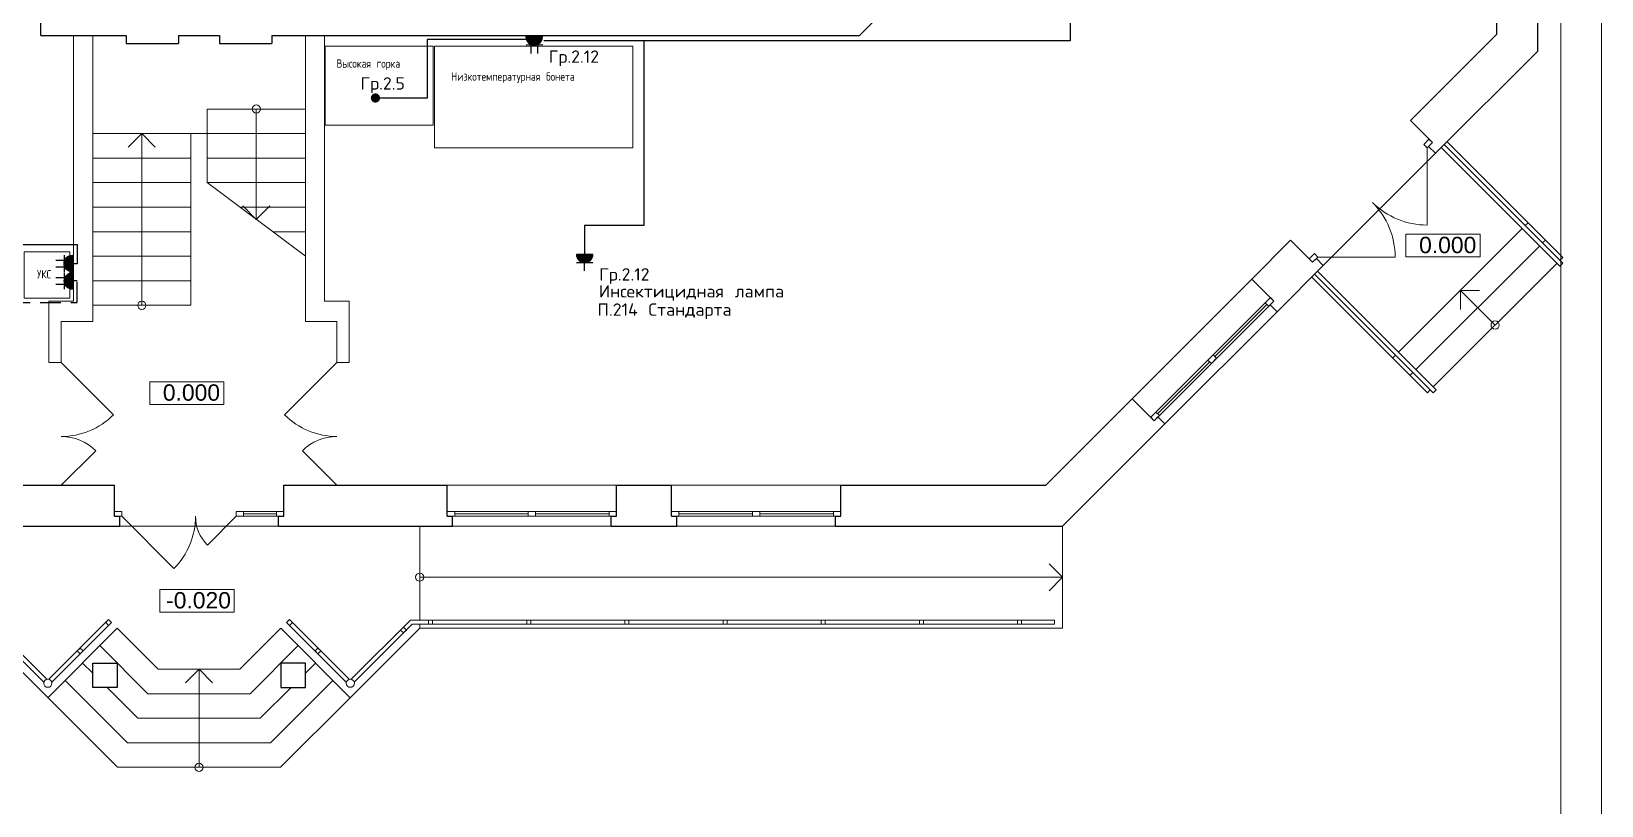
# Model space of a CAD drawing. Header units: metres. Extents: x -1525 to -1043, y -1331 to -1144.
# Drawn here: x -1406.31 to -1387.11, y -1217.65 to -1208.18 of the extents above; entities that cross this region are included whole.
import ezdxf
from ezdxf.enums import TextEntityAlignment as Align

# ---------------------------------------------------------------- set-up
doc = ezdxf.new("R2010")
doc.units = ezdxf.units.M
doc.header["$MEASUREMENT"] = 0
doc.linetypes.add('( Hidden )', pattern=[0.375, 0.25, -0.125])
doc.layers.add('_ЭОМ', color=10, linetype='Continuous', lineweight=30)
doc.layers.add('ЭС', color=5, linetype='Continuous', lineweight=30)
doc.styles.get("Standard").update_dxf_attribs({"font": 'txt.shx', "width": 0.8, "height": 0.0025})
doc.styles.add('Style-Arial', font='arial.ttf')

# ---------------------------------------------------------------- blocks, each defined once
blk = doc.blocks.new('*U5')
at = {"color": 7, "linetype": 'Continuous', "lineweight": 13}
blk.add_line((14.013, 20.002), (14.013, -19.998), dxfattribs=at)
at = {"color": 7, "linetype": 'Continuous', "lineweight": 0, "flags": 128}
blk.add_lwpolyline([(14.513, 20.502), (-14.487, 20.502), (-14.487, -20.498), (14.513, -20.498), (14.513, 20.502)], close=True, dxfattribs=at)
blk = doc.blocks.new('*U15')
at = {"color": 7, "linetype": 'Continuous', "lineweight": 13}
for p, q in [((1.499, 0.014), (0.049, 1.464)), ((1.534, 0.049), (0.085, 1.499)), ((1.534, 0.12), (0.12, 1.534)), ((-0.474, -1.039), (1.039, 0.474)), ((1.075, 0.509), (1.11, 0.544)), ((-0.05, -1.464), (1.464, 0.049)), ((1.499, 0.085), (1.534, 0.12)), ((1.499, 0.014), (1.534, 0.049)), ((-1.534, -0.12), (-0.12, -1.534)), ((-1.499, -0.085), (-0.05, -1.534)), ((-1.464, -0.05), (-0.014, -1.499)), ((-0.544, -1.11), (-0.509, -1.075)), ((-0.12, -1.534), (-0.085, -1.499)), ((-0.05, -1.534), (-0.014, -1.499))]:
    blk.add_line(p, q, dxfattribs=at)
at = {"color": 7, "linetype": 'Continuous', "lineweight": 0}
for p, q in [((-0.262, -1.252), (1.252, 0.262)), ((1.287, 0.297), (1.322, 0.332)), ((0.707, -0.707), (0.283, -0.283)), ((0.516, -0.283), (0.283, -0.283)), ((0.283, -0.516), (0.283, -0.283)), ((-0.332, -1.322), (-0.297, -1.287))]:
    blk.add_line(p, q, dxfattribs=at)
blk.add_circle((0.707, -0.707), 0.0502, dxfattribs=at)
blk = doc.blocks.new('*U16')
at = {"color": 7, "linetype": 'Continuous', "lineweight": 13}
for p, q in [((0.689, 0.647), (0.689, -0.298)), ((-0.647, -0.689), (0.298, -0.689))]:
    blk.add_line(p, q, dxfattribs=at)
at = {"color": 7, "linetype": 'Continuous', "lineweight": 13, "flags": 128}
for points in [[(0.647, 0.689), (0.711, 0.753), (0.753, 0.711), (0.689, 0.647), (0.647, 0.689)], [(-0.753, -0.711), (-0.689, -0.647), (-0.647, -0.689), (-0.711, -0.753), (-0.753, -0.711)]]:
    blk.add_lwpolyline(points, close=True, dxfattribs=at)
at = {"color": 7, "linetype": 'Continuous', "lineweight": 0}
for centre, start, end in [((-0.647, -0.689), 0, 45), ((0.689, 0.647), 225, 270)]:
    blk.add_arc(centre, 0.945, start, end, dxfattribs=at)
blk = doc.blocks.new('*U28')
at = {"true_color": 0xffffff}
h = blk.add_hatch(color=7, dxfattribs=at)
h.dxf.hatch_style = 1
edge = h.paths.add_edge_path()
edge.add_line((-4.1, -22.7), (20.9, -22.7))
edge.add_arc((8.4, -22.7), 12.5, 0, 180)
at = {"color": 0, "lineweight": 30}
for p, q in [((3.3, 2.3), (3.3, -11.3)), ((13.4, 2.3), (13.4, -11.3)), ((-4.1, -10.2), (20.9, -10.2))]:
    blk.add_line(p, q, dxfattribs=at)
blk.add_lwpolyline([(-4.1, -22.7), (20.9, -22.7, 1)], format="xyb", close=True, dxfattribs=at)
blk = doc.blocks.new('*U29')
at = {"true_color": 0xffffff}
h = blk.add_hatch(color=7, dxfattribs=at)
h.dxf.hatch_style = 1
edge = h.paths.add_edge_path()
edge.add_line((-2, 5.3), (-2, -19.7))
edge.add_arc((-2, -7.2), 12.5, 270, 450)
at = {"color": 0, "lineweight": 30}
for p, q in [((10.5, 5.3), (10.5, -19.7)), ((23, -2.1), (9.4, -2.1)), ((23, -12.2), (9.4, -12.2))]:
    blk.add_line(p, q, dxfattribs=at)
blk.add_lwpolyline([(-2, 5.3), (-2, -19.7, 1)], format="xyb", close=True, dxfattribs=at)
blk = doc.blocks.new('*U51')
at = {"true_color": 0xffffff}
h = blk.add_hatch(color=7, dxfattribs=at)
h.dxf.hatch_style = 1
edge = h.paths.add_edge_path()
edge.add_line((-47.4, -6.9), (-22.4, -6.9))
edge.add_arc((-34.9, -6.9), 12.5, 0, 180)
at = {"color": 0, "lineweight": 30}
for p, q in [((-47.4, 5.6), (-22.4, 5.6)), ((-34.9, 18.1), (-34.9, 5.6))]:
    blk.add_line(p, q, dxfattribs=at)
blk.add_lwpolyline([(-47.4, -6.9), (-22.4, -6.9, 1)], format="xyb", close=True, dxfattribs=at)

msp = doc.modelspace()

# ---------------------------------------------------------------- hatches: boundary and pattern name
at = {"layer": 'ЭС', "linetype": 'Continuous', "lineweight": 0}
h = msp.add_hatch(color=256, dxfattribs=at)
h.dxf.hatch_style = 1
h.paths.add_polyline_path([(-1402.15838356, -1208.99781801, 1), (-1402.04444746, -1208.99781801, 1)])

# ---------------------------------------------------------------- linework, layer by layer
at = {"color": 7, "linetype": 'Continuous', "lineweight": 30}
for p, q in [((-1388.39285769, -1208.21788507), (-1388.39285769, -1205.52260369)), ((-1387.89285769, -1208.42499185), (-1387.89285769, -1205.45760369)), ((-1396.18575091, -1208.23260369), (-1393.89285769, -1205.93971047)), ((-1406.19285769, -1208.23260369), (-1406.19285769, -1207.73260369)), ((-1406.19285769, -1208.23260369), (-1405.14785769, -1208.23260369)), ((-1405.14785769, -1208.23260369), (-1405.14785769, -1208.33260369)), ((-1405.14785769, -1208.33260369), (-1404.50785769, -1208.33260369)), ((-1404.50785769, -1208.23260369), (-1404.50785769, -1208.33260369)), ((-1404.50785769, -1208.23260369), (-1404.00785769, -1208.23260369)), ((-1404.00785769, -1208.23260369), (-1404.00785769, -1208.33260369)), ((-1404.00785769, -1208.33260369), (-1403.36785769, -1208.33260369)), ((-1403.36785769, -1208.23260369), (-1403.36785769, -1208.33260369)), ((-1403.36785769, -1208.23260369), (-1396.18575091, -1208.23260369)), ((-1389.44962519, -1209.27465257), (-1388.39285769, -1208.21788507)), ((-1389.14203374, -1209.6741679), (-1387.89285769, -1208.42499185)), ((-1389.18092461, -1209.54335315), (-1389.44962519, -1209.27465257)), ((-1389.22688656, -1209.58931509), (-1389.18092461, -1209.54335315)), ((-1389.14203374, -1209.6741679), (-1389.22688656, -1209.58931509)), ((-1391.38709777, -1211.21212515), (-1390.91333623, -1210.73836361)), ((-1390.64463565, -1211.00706418), (-1390.91333623, -1210.73836361)), ((-1390.64463565, -1211.00706418), (-1390.59867371, -1210.96110224)), ((-1390.5138209, -1211.04595506), (-1390.59867371, -1210.96110224)), ((-1391.1183972, -1211.48082573), (-1391.38709777, -1211.21212515)), ((-1391.07950632, -1211.61164048), (-1390.5138209, -1211.04595506)), ((-1391.16435914, -1211.52678767), (-1391.1183972, -1211.48082573)), ((-1391.07950632, -1211.61164048), (-1391.16435914, -1211.52678767)), ((-1393.90757631, -1213.73260369), (-1392.85080881, -1212.67583619)), ((-1392.58210823, -1212.94453677), (-1392.85080881, -1212.67583619)), ((-1392.58210823, -1212.94453677), (-1392.53614629, -1212.89857482)), ((-1392.45129348, -1212.98342764), (-1392.53614629, -1212.89857482)), ((-1393.70046953, -1214.23260369), (-1392.45129348, -1212.98342764)), ((-1405.29285769, -1214.11260369), (-1405.29285769, -1213.73260369)), ((-1403.22285769, -1214.11260369), (-1403.22285769, -1213.73260369)), ((-1401.22285769, -1214.11260369), (-1401.22285769, -1213.73260369)), ((-1399.15285769, -1214.11260369), (-1399.15285769, -1213.73260369)), ((-1399.15285769, -1213.73260369), (-1398.48285769, -1213.73260369)), ((-1398.48285769, -1214.11260369), (-1398.48285769, -1213.73260369)), ((-1396.41285769, -1214.11260369), (-1396.41285769, -1213.73260369)), ((-1405.29285769, -1214.11260369), (-1405.22785769, -1214.11260369)), ((-1405.22785769, -1214.23260369), (-1405.22785769, -1214.11260369)), ((-1403.28785769, -1214.11260369), (-1403.22285769, -1214.11260369)), ((-1403.28785769, -1214.23260369), (-1403.28785769, -1214.11260369)), ((-1401.22285769, -1214.11260369), (-1401.15785769, -1214.11260369)), ((-1401.15785769, -1214.23260369), (-1401.15785769, -1214.11260369)), ((-1399.21785769, -1214.11260369), (-1399.15285769, -1214.11260369)), ((-1399.21785769, -1214.23260369), (-1399.21785769, -1214.11260369)), ((-1399.21785769, -1214.23260369), (-1398.41785769, -1214.23260369)), ((-1398.48285769, -1214.11260369), (-1398.41785769, -1214.11260369)), ((-1398.41785769, -1214.23260369), (-1398.41785769, -1214.11260369)), ((-1396.47785769, -1214.11260369), (-1396.41285769, -1214.11260369)), ((-1396.47785769, -1214.23260369), (-1396.47785769, -1214.11260369))]:
    msp.add_line(p, q, dxfattribs=at)
at = {"color": 7, "linetype": 'Continuous', "lineweight": 13}
for p, q in [((-1405.79285769, -1211.48260369), (-1405.79285769, -1208.23260369)), ((-1405.55785769, -1211.73260369), (-1405.55785769, -1208.23260369)), ((-1402.95785769, -1211.73260369), (-1402.95785769, -1208.23260369)), ((-1402.72285769, -1208.23260369), (-1402.72285769, -1211.48260369)), ((-1404.15785769, -1210.03260369), (-1404.15785769, -1209.13260369)), ((-1404.15785769, -1209.13260369), (-1402.95785769, -1209.13260369)), ((-1405.55785769, -1209.43260369), (-1404.15785769, -1209.43260369)), ((-1404.35785769, -1211.53260369), (-1404.35785769, -1209.43260369)), ((-1406.09285769, -1212.23260369), (-1406.09285769, -1211.48260369)), ((-1406.09285769, -1211.48260369), (-1405.79285769, -1211.48260369)), ((-1405.55785769, -1211.53260369), (-1404.35785769, -1211.53260369)), ((-1402.72285769, -1211.48260369), (-1402.42285769, -1211.48260369)), ((-1402.42285769, -1211.48260369), (-1402.42285769, -1212.23260369)), ((-1405.94285769, -1212.23260369), (-1405.94285769, -1211.73260369)), ((-1405.94285769, -1211.73260369), (-1405.55785769, -1211.73260369)), ((-1402.95785769, -1211.73260369), (-1402.57285769, -1211.73260369)), ((-1402.57285769, -1212.23260369), (-1402.57285769, -1211.73260369)), ((-1406.09285769, -1212.23260369), (-1405.94285769, -1212.23260369)), ((-1405.94285769, -1212.23260369), (-1405.30365155, -1212.87180983)), ((-1402.57285769, -1212.23260369), (-1403.21206383, -1212.87180983)), ((-1402.42285769, -1212.23260369), (-1402.57285769, -1212.23260369)), ((-1405.94285769, -1213.73260369), (-1405.52140365, -1213.31114966)), ((-1402.57285769, -1213.73260369), (-1402.99431172, -1213.31114966)), ((-1405.20285769, -1214.11260369), (-1404.56517959, -1214.75028179)), ((-1403.80285769, -1214.11260369), (-1404.15512909, -1214.46487509)), ((-1401.56080141, -1215.38260369), (-1401.56080141, -1214.23260369)), ((-1393.70046953, -1214.23260369), (-1393.70046953, -1215.48260369)), ((-1406.98785769, -1215.23752793), (-1406.11932678, -1216.10605884)), ((-1407.03785769, -1215.25823861), (-1406.15468212, -1216.14141418)), ((-1405.3639237, -1215.37653768), (-1406.09344487, -1216.10605884)), ((-1405.32856837, -1215.41189301), (-1406.05808953, -1216.14141418)), ((-1403.18714701, -1215.41189301), (-1402.45762584, -1216.14141418)), ((-1403.15179167, -1215.37653768), (-1402.4222705, -1216.10605884)), ((-1401.67293345, -1215.38260369), (-1402.3963886, -1216.10605884)), ((-1401.65222277, -1215.43260369), (-1402.36103326, -1216.14141418)), ((-1401.67293345, -1215.38260369), (-1393.80046953, -1215.38260369)), ((-1401.65222277, -1215.43260369), (-1393.80046953, -1215.43260369)), ((-1401.56080141, -1215.48260369), (-1401.56080141, -1215.43260369)), ((-1393.80046953, -1215.38260369), (-1393.80046953, -1215.43260369)), ((-1406.95491396, -1215.48260369), (-1405.25491396, -1217.18260369)), ((-1405.25785769, -1215.48260369), (-1406.10638582, -1216.33113183)), ((-1405.25785769, -1215.48260369), (-1404.75785769, -1215.98260369)), ((-1403.25785769, -1215.48260369), (-1403.75785769, -1215.98260369)), ((-1403.25785769, -1215.48260369), (-1402.40932955, -1216.33113183)), ((-1401.56080141, -1215.48260369), (-1402.40932955, -1216.33113183)), ((-1401.56080141, -1215.48260369), (-1393.70046953, -1215.48260369)), ((-1404.75785769, -1215.98260369), (-1403.75785769, -1215.98260369)), ((-1402.40932955, -1216.33113183), (-1403.26080141, -1217.18260369)), ((-1405.25491396, -1217.18260369), (-1403.26080141, -1217.18260369))]:
    msp.add_line(p, q, dxfattribs=at)
at = {"color": 7, "linetype": 'Continuous', "lineweight": 0}
for p, q in [((-1403.55785769, -1209.13260369), (-1403.55785769, -1210.48260369)), ((-1405.12273699, -1209.59748299), (-1404.95785769, -1209.43260369)), ((-1404.95785769, -1211.53260369), (-1404.95785769, -1209.43260369)), ((-1404.79297839, -1209.59748299), (-1404.95785769, -1209.43260369)), ((-1404.15785769, -1209.43260369), (-1402.95785769, -1209.43260369)), ((-1389.14203374, -1209.6741679), (-1390.5138209, -1211.04595506)), ((-1405.55785769, -1209.73260369), (-1404.35785769, -1209.73260369)), ((-1404.15785769, -1209.73260369), (-1402.95785769, -1209.73260369)), ((-1405.55785769, -1210.03260369), (-1404.35785769, -1210.03260369)), ((-1404.15785769, -1210.03260369), (-1402.95785769, -1210.03260369)), ((-1404.15785769, -1210.03260369), (-1402.95785769, -1210.93260369)), ((-1405.55785769, -1210.33260369), (-1404.35785769, -1210.33260369)), ((-1403.75785769, -1210.33260369), (-1402.95785769, -1210.33260369)), ((-1403.72273699, -1210.31772439), (-1403.55785769, -1210.48260369)), ((-1403.39297839, -1210.31772439), (-1403.55785769, -1210.48260369)), ((-1405.55785769, -1210.63260369), (-1404.35785769, -1210.63260369)), ((-1403.35785769, -1210.63260369), (-1402.95785769, -1210.63260369)), ((-1405.55785769, -1210.93260369), (-1404.35785769, -1210.93260369)), ((-1392.85080881, -1212.67583619), (-1391.38709777, -1211.21212515)), ((-1405.55785769, -1211.23260369), (-1404.35785769, -1211.23260369)), ((-1392.56089503, -1212.83847075), (-1391.22446321, -1211.50203893)), ((-1391.18203681, -1211.54446534), (-1392.51846862, -1212.88089715)), ((-1391.83964611, -1212.15964824), (-1391.20325001, -1211.52325213)), ((-1391.07950632, -1211.61164048), (-1392.45129348, -1212.98342764)), ((-1392.53968183, -1212.85968395), (-1391.90328572, -1212.22328785)), ((-1401.22285769, -1213.73260369), (-1399.15285769, -1213.73260369)), ((-1398.48285769, -1213.73260369), (-1396.41285769, -1213.73260369)), ((-1403.71285769, -1214.05260369), (-1403.31285769, -1214.05260369)), ((-1403.31285769, -1214.08260369), (-1403.71285769, -1214.08260369)), ((-1401.13285769, -1214.05260369), (-1399.24285769, -1214.05260369)), ((-1401.13285769, -1214.08260369), (-1400.23285769, -1214.08260369)), ((-1400.14285769, -1214.08260369), (-1399.24285769, -1214.08260369)), ((-1398.39285769, -1214.05260369), (-1396.50285769, -1214.05260369)), ((-1398.39285769, -1214.08260369), (-1397.49285769, -1214.08260369)), ((-1397.40285769, -1214.08260369), (-1396.50285769, -1214.08260369)), ((-1405.22785769, -1214.23260369), (-1403.28785769, -1214.23260369)), ((-1403.71285769, -1214.11260369), (-1403.31285769, -1214.11260369)), ((-1399.21785769, -1214.23260369), (-1401.15785769, -1214.23260369)), ((-1399.24285769, -1214.11260369), (-1401.13285769, -1214.11260369)), ((-1396.47785769, -1214.23260369), (-1398.41785769, -1214.23260369)), ((-1396.50285769, -1214.11260369), (-1398.39285769, -1214.11260369)), ((-1393.70046953, -1214.85760369), (-1401.56080141, -1214.85760369)), ((-1393.86534883, -1214.69272439), (-1393.70046953, -1214.85760369)), ((-1393.86534883, -1215.02248299), (-1393.70046953, -1214.85760369)), ((-1405.46998972, -1215.69473573), (-1404.88212176, -1216.28260369)), ((-1403.04572565, -1215.69473573), (-1403.63359362, -1216.28260369)), ((-1405.68212176, -1215.90686776), (-1405.55785769, -1216.03113183)), ((-1404.42273699, -1216.14748299), (-1404.25785769, -1215.98260369)), ((-1404.25785769, -1217.18260369), (-1404.25785769, -1215.98260369)), ((-1404.09297839, -1216.14748299), (-1404.25785769, -1215.98260369)), ((-1402.83359362, -1215.90686776), (-1402.95785769, -1216.03113183)), ((-1405.89425379, -1216.1189998), (-1405.13064989, -1216.88260369)), ((-1402.62146158, -1216.1189998), (-1403.38506548, -1216.88260369)), ((-1405.38212176, -1216.20686776), (-1405.00638582, -1216.58260369)), ((-1404.88212176, -1216.28260369), (-1403.63359362, -1216.28260369)), ((-1403.13359362, -1216.20686776), (-1403.50932955, -1216.58260369)), ((-1405.00638582, -1216.58260369), (-1403.50932955, -1216.58260369)), ((-1405.13064989, -1216.88260369), (-1403.38506548, -1216.88260369))]:
    msp.add_line(p, q, dxfattribs=at)
at = {"lineweight": 30}
for p, q in [((-1407.22285769, -1213.73260369), (-1405.29285769, -1213.73260369)), ((-1403.22285769, -1213.73260369), (-1401.22285769, -1213.73260369)), ((-1396.41285769, -1213.73260369), (-1393.90757631, -1213.73260369)), ((-1407.28785769, -1214.23260369), (-1405.22785769, -1214.23260369)), ((-1403.28785769, -1214.23260369), (-1401.15785769, -1214.23260369)), ((-1396.47785769, -1214.23260369), (-1393.70046953, -1214.23260369))]:
    msp.add_line(p, q, dxfattribs=at)
at = {"color": 5, "linetype": 'Continuous', "lineweight": 9}
for points in [[(-1402.7152248, -1209.32851341), (-1401.39578432, -1209.32851341), (-1401.39578432, -1208.36235713), (-1402.7152248, -1208.36235713)], [(-1401.37934113, -1209.60589867), (-1398.95497385, -1209.60589867), (-1398.95497385, -1208.36234548), (-1401.37934113, -1208.36234548)], [(-1405.83747141, -1211.44643489), (-1406.39448088, -1211.44643489), (-1406.39448088, -1210.88005947), (-1405.83747141, -1210.88005947)]]:
    msp.add_lwpolyline(points, close=True, dxfattribs=at)
at = {"color": 7, "linetype": 'Continuous', "lineweight": 13, "flags": 128}
for points in [[(-1389.50343866, -1210.66463829), (-1388.59610104, -1210.66463829), (-1388.59610104, -1210.94201962), (-1389.50343866, -1210.94201962), (-1389.50343866, -1210.66463829)], [(-1391.1608236, -1211.43839932), (-1391.22446321, -1211.50203893), (-1391.18203681, -1211.54446534), (-1391.1183972, -1211.48082573), (-1391.1608236, -1211.43839932)], [(-1391.92449893, -1212.20207464), (-1391.86085932, -1212.13843503), (-1391.81843291, -1212.18086144), (-1391.88207252, -1212.24450105), (-1391.92449893, -1212.20207464)], [(-1404.86078883, -1212.46881609), (-1403.9534512, -1212.46881609), (-1403.9534512, -1212.74619743), (-1404.86078883, -1212.74619743), (-1404.86078883, -1212.46881609)], [(-1392.62453464, -1212.90211036), (-1392.56089503, -1212.83847075), (-1392.51846862, -1212.88089715), (-1392.58210823, -1212.94453677), (-1392.62453464, -1212.90211036)], [(-1405.29285769, -1214.05260369), (-1405.20285769, -1214.05260369), (-1405.20285769, -1214.11260369), (-1405.29285769, -1214.11260369), (-1405.29285769, -1214.05260369)], [(-1403.80285769, -1214.05260369), (-1403.71285769, -1214.05260369), (-1403.71285769, -1214.11260369), (-1403.80285769, -1214.11260369), (-1403.80285769, -1214.05260369)], [(-1403.31285769, -1214.05260369), (-1403.22285769, -1214.05260369), (-1403.22285769, -1214.11260369), (-1403.31285769, -1214.11260369), (-1403.31285769, -1214.05260369)], [(-1401.22285769, -1214.05260369), (-1401.13285769, -1214.05260369), (-1401.13285769, -1214.11260369), (-1401.22285769, -1214.11260369), (-1401.22285769, -1214.05260369)], [(-1400.23285769, -1214.05260369), (-1400.14285769, -1214.05260369), (-1400.14285769, -1214.11260369), (-1400.23285769, -1214.11260369), (-1400.23285769, -1214.05260369)], [(-1399.15285769, -1214.05260369), (-1399.24285769, -1214.05260369), (-1399.24285769, -1214.11260369), (-1399.15285769, -1214.11260369), (-1399.15285769, -1214.05260369)], [(-1398.48285769, -1214.05260369), (-1398.39285769, -1214.05260369), (-1398.39285769, -1214.11260369), (-1398.48285769, -1214.11260369), (-1398.48285769, -1214.05260369)], [(-1397.49285769, -1214.05260369), (-1397.40285769, -1214.05260369), (-1397.40285769, -1214.11260369), (-1397.49285769, -1214.11260369), (-1397.49285769, -1214.05260369)], [(-1396.41285769, -1214.05260369), (-1396.50285769, -1214.05260369), (-1396.50285769, -1214.11260369), (-1396.41285769, -1214.11260369), (-1396.41285769, -1214.05260369)], [(-1404.73781256, -1215.0088398), (-1403.83047494, -1215.0088398), (-1403.83047494, -1215.28622114), (-1404.73781256, -1215.28622114), (-1404.73781256, -1215.0088398)], [(-1405.39927904, -1215.41189301), (-1405.3639237, -1215.37653768), (-1405.32856837, -1215.41189301), (-1405.3639237, -1215.44724835), (-1405.39927904, -1215.41189301)], [(-1403.11643633, -1215.41189301), (-1403.15179167, -1215.37653768), (-1403.18714701, -1215.41189301), (-1403.15179167, -1215.44724835), (-1403.11643633, -1215.41189301)], [(-1401.40222277, -1215.38260369), (-1401.45222277, -1215.38260369), (-1401.45222277, -1215.43260369), (-1401.40222277, -1215.43260369), (-1401.40222277, -1215.38260369)], [(-1400.20222277, -1215.38260369), (-1400.25222277, -1215.38260369), (-1400.25222277, -1215.43260369), (-1400.20222277, -1215.43260369), (-1400.20222277, -1215.38260369)], [(-1399.00222277, -1215.38260369), (-1399.05222277, -1215.38260369), (-1399.05222277, -1215.43260369), (-1399.00222277, -1215.43260369), (-1399.00222277, -1215.38260369)], [(-1397.80222277, -1215.38260369), (-1397.85222277, -1215.38260369), (-1397.85222277, -1215.43260369), (-1397.80222277, -1215.43260369), (-1397.80222277, -1215.38260369)], [(-1396.60222277, -1215.38260369), (-1396.65222277, -1215.38260369), (-1396.65222277, -1215.43260369), (-1396.60222277, -1215.43260369), (-1396.60222277, -1215.38260369)], [(-1395.40222277, -1215.38260369), (-1395.45222277, -1215.38260369), (-1395.45222277, -1215.43260369), (-1395.40222277, -1215.43260369), (-1395.40222277, -1215.38260369)], [(-1394.20222277, -1215.38260369), (-1394.25222277, -1215.38260369), (-1394.25222277, -1215.43260369), (-1394.20222277, -1215.43260369), (-1394.20222277, -1215.38260369)], [(-1401.72293345, -1215.50331437), (-1401.75828879, -1215.46795903), (-1401.79364413, -1215.50331437), (-1401.75828879, -1215.53866971), (-1401.72293345, -1215.50331437)], [(-1405.74636196, -1215.75897593), (-1405.71100662, -1215.72362059), (-1405.67565128, -1215.75897593), (-1405.71100662, -1215.79433127), (-1405.74636196, -1215.75897593)], [(-1402.76935342, -1215.75897593), (-1402.80470876, -1215.72362059), (-1402.84006409, -1215.75897593), (-1402.80470876, -1215.79433127), (-1402.76935342, -1215.75897593)]]:
    msp.add_lwpolyline(points, close=True, dxfattribs=at)
at = {"color": 7, "linetype": 'Continuous', "lineweight": 30, "flags": 128}
for points in [[(-1405.55785769, -1215.90686776), (-1405.25785769, -1215.90686776), (-1405.25785769, -1216.20686776), (-1405.55785769, -1216.20686776), (-1405.55785769, -1215.90686776)], [(-1402.95785769, -1215.90686776), (-1403.25785769, -1215.90686776), (-1403.25785769, -1216.20686776), (-1402.95785769, -1216.20686776), (-1402.95785769, -1215.90686776)]]:
    msp.add_lwpolyline(points, close=True, dxfattribs=at)
at = {"color": 7, "linetype": 'Continuous', "lineweight": 0}
for centre in [(-1403.55785769, -1209.13260369), (-1404.95785769, -1211.53260369), (-1401.56080141, -1214.85760369), (-1404.25785769, -1217.18260369)]:
    msp.add_circle(centre, 0.05015181, dxfattribs=at)
at = {"color": 7, "linetype": 'Continuous', "lineweight": 13}
for centre in [(-1406.10638582, -1216.15435513), (-1402.40932955, -1216.15435513)]:
    msp.add_circle(centre, 0.05, dxfattribs=at)
at = {"color": 7, "linetype": 'Continuous', "lineweight": 0}
for centre, radius, start, end in [((-1405.94285769, -1212.23260369), 0.90397399, 270, 315), ((-1405.94285769, -1213.73260369), 0.59602601, 45, 90)]:
    msp.add_arc(centre, radius, start, end, dxfattribs=at)
at = {"color": 7, "linetype": 'Continuous', "lineweight": 0, "extrusion": (0, 0, -1)}
for centre, radius, start, end in [((1402.57285769, -1212.23260369), 0.90397399, 270, 315), ((1402.57285769, -1213.73260369), 0.59602601, 45, 90), ((1405.20285769, -1214.11260369), 0.90181301, 180, 225), ((1403.80285769, -1214.11260369), 0.49818699, 315, 0)]:
    msp.add_arc(centre, radius, start, end, dxfattribs=at)
at = {"layer": 'ЭС', "color": 3, "linetype": 'Continuous', "lineweight": 30}
for points in [[(-1393.61039369, -1197.14682911), (-1393.61039369, -1208.29737158), (-1400.04286515, -1208.29737158)], [(-1400.2666476, -1208.28352704), (-1401.47085655, -1208.28352704), (-1401.47085655, -1208.99842674), (-1402.04462689, -1208.99842674)], [(-1398.81998487, -1208.29737158), (-1398.81998487, -1210.55824853), (-1399.54421936, -1210.55824853), (-1399.54421936, -1210.91124244)], [(-1407.25475721, -1209.73636991), (-1407.25475721, -1210.64702647), (-1407.25475721, -1210.78742504), (-1405.74625684, -1210.78742504), (-1405.74625684, -1211.02409754), (-1405.7984443, -1211.02409754)]]:
    msp.add_lwpolyline(points, dxfattribs=at)
at = {"layer": 'ЭС', "color": 1, "linetype": '( Hidden )', "lineweight": 30}
msp.add_lwpolyline([(-1407.32438526, -1209.52128239), (-1407.32438526, -1211.49744213), (-1405.74625684, -1211.49744213), (-1405.74625684, -1211.23381104), (-1405.80336733, -1211.23381104)], dxfattribs=at)

# ---------------------------------------------------------------- block references
at = {"color": 7, "linetype": 'Continuous', "lineweight": 13}
for name, p in [('*U5', (-1401.62492702, -1211.60190241)), ('*U16', (-1389.93401379, -1210.25400118)), ('*U15', (-1389.12081379, -1211.06715118))]:
    msp.add_blockref(name, p, dxfattribs=at)
at = {"layer": 'ЭС', "linetype": 'Continuous', "lineweight": 0}
for name, p, xscale, yscale, zscale, rotation in [('*U28', (-1400.08890145, -1208.43329546), 0.00815556989573451, 0.00815556989573451, 0.00815556989573451, 180.8740235234996), ('*U51', (-1399.82489551, -1210.9664378), 0.008041012797775693, 0.008041012797775693, 0.008041012797775693, 180)]:
    msp.add_blockref(name, p, dxfattribs=dict(at, xscale=xscale, yscale=yscale, zscale=zscale, rotation=rotation))
at = {"layer": 'ЭС', "linetype": 'Continuous', "lineweight": 0, "xscale": -0.008155569895734516, "yscale": 0.008155569895734516, "zscale": 0.008155569895734516}
msp.add_blockref('*U29', (-1405.82201868, -1210.96338797), dxfattribs=at)
at = {"layer": 'ЭС', "color": 1, "linetype": 'Continuous', "lineweight": 0, "xscale": -0.008155569895734516, "yscale": 0.008155569895734516, "zscale": 0.008155569895734516}
msp.add_blockref('*U29', (-1405.81981614, -1211.17659767), dxfattribs=at)

# ---------------------------------------------------------------- texts
at = {"color": 1, "linetype": 'Continuous', "lineweight": 0, "width": 0.8}
for s, height, p in [('Высокая горка', 0.1016944782, (-1402.57724763, -1208.6270147)), ('Низкотемпературная бонета', 0.1016944782, (-1401.17691232, -1208.786547)), ('УКС', 0.101694478, (-1406.2377877, -1211.20362478))]:
    msp.add_text(s, height=height, dxfattribs=at).set_placement(p)
at = {"color": 7, "linetype": 'Continuous', "lineweight": 13, "style": 'Style-Arial'}
for s, p in [('0.000', (-1389.34299898, -1210.69525649)), ('0.000', (-1404.70034915, -1212.49943429)), ('-0.020', (-1404.66024703, -1215.039458))]:
    msp.add_text(s, height=0.2, dxfattribs=at).set_placement(p, align=Align.TOP_LEFT)
at = {"layer": '_ЭОМ', "color": 7, "lineweight": 30}
for s, height, p in [('Гр.2.12', 0.151396124, (-1399.98342239, -1208.56757081)), ('Гр.2.5', 0.151396124, (-1402.28442406, -1208.89523505)), ('Гр.2.12', 0.151396124, (-1399.36623838, -1211.23038771)), ('Инсектицидная лампа', 0.1513961243, (-1399.36995589, -1211.43714121)), ('П.214 Стандарта', 0.1513961243, (-1399.38627577, -1211.66103719))]:
    msp.add_text(s, height=height, dxfattribs=at).set_placement(p)

doc.saveas('drawing.dxf')
